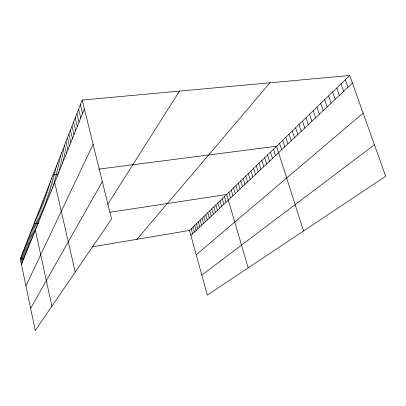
<?xml version="1.0" encoding="UTF-8"?>
<svg xmlns="http://www.w3.org/2000/svg" width="406" height="406" viewBox="0 0 406 406"><rect width="100%" height="100%" fill="white"/><g stroke="black" fill="none" stroke-linecap="round" stroke-linejoin="round"><path stroke-width="0.61" d="M82.179 100.049L111.569 218.971L35.266 330.52L20.3 258.977L82.179 100.049L349.688 75.48L385.7 176.285L207.324 295.066L189.511 230.441L349.688 75.48M21.447 264.453L84.387 108.986M25.933 285.9L93.101 144.247M30.633 308.362L102.342 181.629M107.666 204.517L179.477 91.111M136.939 239.307L269.985 82.799M190.881 235.399L352.408 83.103M196.225 254.795L363.126 113.101M201.812 275.08L374.444 144.769M20.3 258.977L23.99 258.358M91.974 246.889L189.511 230.441M38.636 223.097L33.997 223.802L51.892 306.21M109.96 212.252L226.655 194.51L248.193 267.848M58.022 174.362L52.993 175.011L75.201 272.137M98.577 169.145L276.542 146.246L303.551 230.989M345.288 79.733L347.972 87.285M340.989 83.895L343.628 91.38M336.772 87.97L339.375 95.39M332.646 91.964L335.209 99.318M328.606 95.877L331.129 103.165M324.643 99.709L327.129 106.935M320.76 103.464L323.212 110.63M316.959 107.143L319.37 114.248M313.224 110.752L315.604 117.801M309.57 114.294L311.915 121.282M305.982 117.765L308.296 124.693M302.46 121.171L304.744 128.042M299.004 124.51L301.257 131.326M295.619 127.788L297.842 134.553M292.29 131.006L294.482 137.715M289.026 134.168L291.188 140.821M285.819 137.269L287.955 143.871M282.672 140.314L284.779 146.865M279.577 143.308L281.662 149.804M273.492 149.195L275.522 155.594M270.498 152.093L272.502 158.441M267.554 154.935L269.533 161.238M264.666 157.731L266.62 163.983M261.824 160.482L263.758 166.683M259.033 163.182L260.941 169.338M256.287 165.836L258.175 171.951M253.593 168.449L255.455 174.514M250.938 171.017L252.781 177.036M248.33 173.54L250.147 179.518M245.762 176.021L247.558 181.954M243.235 178.462L245.016 184.354M240.753 180.868L242.514 186.714M238.312 183.233L240.047 189.039M235.906 185.557L237.622 191.322M233.536 187.851L235.236 193.576M231.207 190.104L232.892 195.788M228.913 192.322L230.578 197.966M224.432 196.661L226.061 202.229M222.239 198.778L223.853 204.309M220.082 200.863L221.681 206.36M217.956 202.919L219.539 208.379M215.865 204.949L217.428 210.364M213.805 206.943L215.347 212.328M211.77 208.907L213.302 214.256M209.765 210.846L211.282 216.159M207.791 212.754L209.293 218.032M205.847 214.637L207.334 219.885M203.929 216.494L205.4 221.706M202.036 218.321L203.497 223.503M200.173 220.128L201.62 225.274M198.336 221.904L199.767 227.02M196.519 223.66L197.94 228.74M194.733 225.391L196.139 230.441M192.967 227.096L194.362 232.115M191.231 228.781L192.606 233.77M80.378 104.672L82.555 113.518M78.622 109.184L80.764 117.933M76.907 113.589L79.018 122.247M75.232 117.887L77.313 126.459M73.598 122.084L75.648 130.57M72.004 126.185L74.024 134.584M70.441 130.194L72.435 138.507M68.918 134.107L70.883 142.344M67.426 137.939L69.365 146.094M65.97 141.679L67.883 149.758M64.544 145.343L66.432 153.341M63.148 148.926L65.011 156.848M61.783 152.428L63.62 160.279M60.448 155.858L62.265 163.633M59.139 159.218L60.93 166.922M57.86 162.507L59.631 170.139M56.607 165.729L58.352 173.291M55.378 168.886L57.104 176.382M54.176 171.977L55.876 179.406M51.811 178.041L53.475 185.339M50.654 181.015L52.298 188.247M49.522 183.933L51.141 191.099M48.405 186.79L50.009 193.895M47.314 189.592L48.903 196.636M46.243 192.342L47.812 199.326M45.198 195.037L46.746 201.965M44.168 197.681L45.7 204.548M43.153 200.28L44.67 207.09M42.163 202.827L43.66 209.582M41.189 205.329L42.671 212.023M40.235 207.786L41.701 214.429M39.291 210.196L40.747 216.784M38.372 212.566L39.808 219.103M37.464 214.896L38.885 221.377M36.576 217.18L37.981 223.61M35.698 219.428L37.093 225.807M34.84 221.635L36.22 227.964M33.165 225.939L34.515 232.171M32.348 228.035L33.688 234.221M31.546 230.095L32.871 236.236M30.754 232.125L32.069 238.22M29.978 234.12L31.277 240.169M29.212 236.084L30.501 242.088M28.461 238.017L29.734 243.976M27.72 239.916L28.983 245.833M26.994 241.788L28.247 247.66M26.278 243.625L27.517 249.457M25.573 245.442L26.801 251.228M24.878 247.224L26.096 252.974M24.193 248.98L25.4 254.689M23.518 250.71L24.715 256.379M22.858 252.415L24.04 258.043M22.203 254.09L23.375 259.683M21.559 255.744L22.726 261.297M20.924 257.374L22.081 262.885"/></g></svg>
